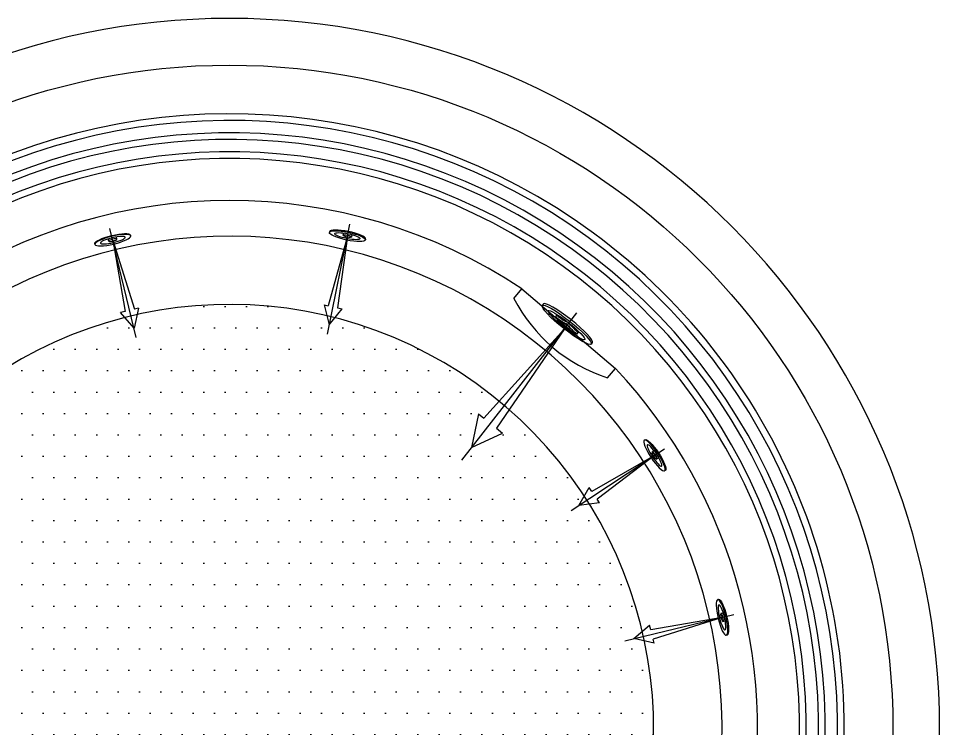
# Model space of a CAD drawing. Header units: millimetres. Extents: x -1265.95 to -1263.98, y 2239.13 to 2240.96.
# Drawn here: x -1265.167 to -1263.983, y 2240.046 to 2240.959 of the extents above; entities that cross this region are included whole.
import ezdxf

# ---------------------------------------------------------------- set-up
doc = ezdxf.new("R2010")
doc.units = ezdxf.units.MM
doc.linetypes.add('CENTER2', pattern=[1.125, 0.75, -0.125, 0.125, -0.125])
doc.layers.add('jacuzzi', color=1, linetype='Continuous')
doc.layers.add('LCOTA02', color=1, linetype='Continuous')

# ---------------------------------------------------------------- blocks, each defined once
blk = doc.blocks.new('A$C302A24D9')
at = {"layer": 'jacuzzi'}
for p, q in [((0, 1.23), (0, 1.02)), ((1.81, 1.02), (1.81, 1.61)), ((2.9, 1.02), (2.9, 1.61)), ((4.71, 1.23), (4.71, 1.02))]:
    blk.add_line(p, q, dxfattribs=at)
at = {"layer": 'jacuzzi', "extrusion": (0, 0, -1)}
for centre, major_axis, ratio, start_param, end_param in [((2.36, 1.23), (2.36, 0), 0.431953, 3.141593, 6.283185), ((2.36, 1.02), (2.36, 0), 0.431953, 3.141593, 9.424778), ((2.36, 1.02), (1.65, 0), 0.381644, 3.141593, 9.424778), ((2.36, 1.02), (0.544, 0), 0.461888, 1.570796326794896, 7.853981633974482)]:
    blk.add_ellipse(centre, major_axis=major_axis, ratio=ratio, start_param=start_param, end_param=end_param, dxfattribs=at)
blk = doc.blocks.new('*E3')
at = {"layer": 'LCOTA02', "extrusion": (0, 0, -1)}
for centre, start_param, end_param in [((-0.14, 1.57), -1.378279, 0), ((-0.13, -1.4), 3.141593, 4.519872)]:
    blk.add_ellipse(centre, major_axis=(-0.001, 0.268), ratio=0.15, start_param=start_param, end_param=end_param, dxfattribs=at)

msp = doc.modelspace()

# ---------------------------------------------------------------- hatches: boundary and pattern name
at = {"layer": 'jacuzzi'}
h = msp.add_hatch(dxfattribs=at)
h.set_pattern_fill('DOTS', color=256, scale=0.44, style=0)
h.set_pattern_definition([(0, (-1268.60024, 2236.655902), (0.01375, 0.0275), [0, -0.0275])])
h.paths.add_polyline_path([(-1264.3508, 2240.046, 0.052076), (-1264.3626, 2240.1586), (-1264.3762, 2240.1617), (-1264.3761, 2240.1617), (-1264.3653, 2240.1709, 0.081836), (-1264.4334, 2240.3345), (-1264.447, 2240.3327), (-1264.4468, 2240.3328), (-1264.44, 2240.3448, 0.067772), (-1264.5365, 2240.4558), (-1264.5528, 2240.432), (-1264.5448, 2240.4257), (-1264.5849, 2240.407), (-1264.585, 2240.4068), (-1264.5759, 2240.4503), (-1264.5688, 2240.4447), (-1264.5492, 2240.4665, 0.109929), (-1264.7603, 2240.5739), (-1264.7675, 2240.5647), (-1264.7675, 2240.5646), (-1264.7706, 2240.5764, 0.05801), (-1264.8958, 2240.591), (-1264.8958, 2240.046)])
h.paths.add_polyline_path([(-1264.8958, 2240.591, 0.054954), (-1265.0146, 2240.5779), (-1265.0185, 2240.5602), (-1265.0186, 2240.5604), (-1265.0303, 2240.5742, 0.111231), (-1265.2438, 2240.4655), (-1265.213, 2240.4336), (-1265.2061, 2240.4395), (-1265.1955, 2240.3963), (-1265.1957, 2240.3965), (-1265.2363, 2240.4138), (-1265.2286, 2240.4203), (-1265.2549, 2240.456, 0.067948), (-1265.3516, 2240.3448), (-1265.3449, 2240.3328), (-1265.3447, 2240.3327), (-1265.3582, 2240.3345, 0.081836), (-1265.4263, 2240.1709), (-1265.4156, 2240.1617), (-1265.4155, 2240.1617), (-1265.4291, 2240.1586, 0.052076), (-1265.4408, 2240.046), (-1264.8958, 2240.046)])
h.paths.add_polyline_path([(-1264.8958, 2240.046), (-1265.4408, 2240.046, 0.082095), (-1265.4118, 2239.8706), (-1265.3711, 2239.888), (-1265.3741, 2239.8965), (-1265.3299, 2239.891), (-1265.3302, 2239.8909), (-1265.3609, 2239.8591), (-1265.3642, 2239.8687), (-1265.407, 2239.8568, 0.064082), (-1265.3424, 2239.7336, 0.542604), (-1265.2754, 2239.7359, -0.759815), (-1265.168, 2239.706), (-1265.168, 2239.7028, 0.414214), (-1265.143, 2239.6778, -0.013792), (-1264.9463, 2239.6872), (-1264.9465, 2239.69), (-1264.9519, 2239.69), (-1264.9402, 2239.714), (-1264.9402, 2239.7138), (-1264.9281, 2239.6902), (-1264.9342, 2239.6901), (-1264.9344, 2239.6874, -0.002702), (-1264.8958, 2239.6879)])
h.paths.add_polyline_path([(-1264.6282, 2239.6794, 0.009964), (-1264.619, 2239.6789), (-1264.6198, 2239.69), (-1264.6252, 2239.69), (-1264.6134, 2239.714), (-1264.6134, 2239.7138), (-1264.6014, 2239.6902), (-1264.6075, 2239.6901), (-1264.6082, 2239.6789, 0.282863), (-1264.4052, 2239.8087, 0.029508), (-1264.3807, 2239.8681), (-1264.4306, 2239.8875), (-1264.4349, 2239.8784), (-1264.4622, 2239.9131), (-1264.4625, 2239.9132), (-1264.418, 2239.9142), (-1264.4218, 2239.906), (-1264.3764, 2239.881, 0.077048), (-1264.3508, 2240.046), (-1264.8958, 2240.046), (-1264.8958, 2239.6879, -0.018763)])
h.paths.add_polyline_path([(-1265.1188, 2240.2575), (-1265.0029, 2240.2575), (-1265.0029, 2240.1662), (-1265.1188, 2240.1662)], flags=24)
h.paths.add_polyline_path([(-1265.1306, 2239.9217), (-1265.0149, 2239.9217), (-1265.0149, 2239.8303), (-1265.1306, 2239.8303)], flags=24)

# ---------------------------------------------------------------- linework, layer by layer
at = {"layer": 'jacuzzi', "linetype": 'CENTER2'}
for p, q in [((-1265.0157, 2240.5486), (-1265.0494, 2240.6886)), ((-1264.7699, 2240.5529), (-1264.7411, 2240.694)), ((-1264.5973, 2240.3911), (-1264.4494, 2240.5801)), ((-1264.4569, 2240.3262), (-1264.3368, 2240.4056)), ((-1264.3878, 2240.1589), (-1264.2478, 2240.1924))]:
    msp.add_line(p, q, dxfattribs=at)
at = {"layer": 'jacuzzi'}
for p, q in [((-1264.7442, 2240.6787), (-1264.769, 2240.5893)), ((-1264.7442, 2240.6787), (-1264.757, 2240.5867)), ((-1265.0458, 2240.6735), (-1265.0299, 2240.582)), ((-1265.0458, 2240.6735), (-1265.0179, 2240.585)), ((-1264.5303, 2240.5987), (-1264.52, 2240.6109)), ((-1264.52, 2240.6109), (-1264.3997, 2240.5088)), ((-1265.0299, 2240.582), (-1265.0358, 2240.5806)), ((-1265.0127, 2240.5863), (-1265.0185, 2240.5603)), ((-1265.0127, 2240.5863), (-1265.0179, 2240.585)), ((-1264.7743, 2240.5904), (-1264.7676, 2240.5647)), ((-1264.7743, 2240.5904), (-1264.769, 2240.5893)), ((-1264.7676, 2240.5647), (-1264.751, 2240.5855)), ((-1264.757, 2240.5867), (-1264.751, 2240.5855)), ((-1264.4923, 2240.5916), (-1264.4939, 2240.5896)), ((-1265.0185, 2240.5603), (-1265.0358, 2240.5806)), ((-1264.4755, 2240.5766), (-1264.4772, 2240.5745)), ((-1264.4654, 2240.5597), (-1264.5688, 2240.4447)), ((-1264.4654, 2240.5597), (-1264.5528, 2240.432)), ((-1264.448, 2240.5549), (-1264.4496, 2240.5529)), ((-1264.4296, 2240.5419), (-1264.4311, 2240.54)), ((-1264.41, 2240.4967), (-1264.3997, 2240.5088)), ((-1264.5759, 2240.4503), (-1264.585, 2240.407)), ((-1264.5759, 2240.4503), (-1264.5688, 2240.4447)), ((-1264.5528, 2240.432), (-1264.5448, 2240.4257)), ((-1264.585, 2240.407), (-1264.5448, 2240.4257)), ((-1264.3498, 2240.397), (-1264.4303, 2240.3508)), ((-1264.3498, 2240.397), (-1264.4235, 2240.3406)), ((-1264.4469, 2240.3327), (-1264.4337, 2240.3559)), ((-1264.4303, 2240.3508), (-1264.4337, 2240.3559)), ((-1264.4205, 2240.3361), (-1264.4469, 2240.3327)), ((-1264.4205, 2240.3361), (-1264.4235, 2240.3406)), ((-1264.2629, 2240.1888), (-1264.3544, 2240.173)), ((-1264.2629, 2240.1888), (-1264.3515, 2240.1611)), ((-1264.3761, 2240.1617), (-1264.3559, 2240.1789)), ((-1264.3544, 2240.173), (-1264.3559, 2240.1789)), ((-1264.3502, 2240.1558), (-1264.3761, 2240.1617)), ((-1264.3502, 2240.1558), (-1264.3515, 2240.1611))]:
    msp.add_line(p, q, dxfattribs=at)
at = {"layer": 'jacuzzi', "color": 3}
msp.add_lwpolyline([(-1264.8958, 2240.9585, 36499.999972), (-1264.8957, 2240.9585)], format="xyb", dxfattribs=at)
at = {"layer": 'jacuzzi'}
msp.add_lwpolyline([(-1264.6282, 2239.6794, 0.306451), (-1264.4052, 2239.8087, 1.745875), (-1265.3424, 2239.7336, 0.542604), (-1265.2754, 2239.7359, -0.759815), (-1265.168, 2239.706), (-1265.168, 2239.7028, 0.414214), (-1265.143, 2239.6778, -0.036104)], format="xyb", close=True, dxfattribs=at)
msp.add_circle((-1264.8958, 2240.046), 0.8525, dxfattribs=at)
for centre, radius, start, end in [((-1264.8958, 2240.046), 0.79, 348.5742, 183.9435), ((-1264.8958, 2240.046), 0.7814, 348.5742, 184.4592), ((-1264.8958, 2240.046), 0.7655, 348.5742, 185.4659), ((-1264.8958, 2240.046), 0.757, 348.5742, 186.0281), ((-1264.8958, 2240.046), 0.7411, 348.5742, 185.3376), ((-1264.8958, 2240.046), 0.7325, 348.5742, 185.3376), ((-1264.8958, 2240.046), 0.6785, 56.3633, 123.6367), ((-1264.895, 2240.0466), 0.6321, 344.5204, 199.445), ((-1264.3479, 2240.6918), 0.2047, 207.0201, 252.3517), ((-1264.8958, 2240.046), 0.6785, 347.208, 43.0085)]:
    msp.add_arc(centre, radius, start, end, dxfattribs=at)
for centre, major_axis, ratio, start_param, end_param in [((-1264.4609, 2240.5668), (-0.0314, 0.0248), 0.15, 3.141593, 6.283185), ((-1264.4625, 2240.5648), (-0.0314, 0.0248), 0.15, 1.570796326784978, 7.853981633964565), ((-1264.4628, 2240.5644), (-0.0235, 0.0186), 0.133333, 1.570796326795377, 7.853981633974963), ((-1264.4749, 2240.573), (-0.0021, 0.00166), 0.15, -1.378279, 0.74996), ((-1264.4887, 2240.5811), (-0.0149, 0.0118), 0.15, 3.019951, 3.891553), ((-1264.4762, 2240.5781), (-0.0149, 0.0118), 0.15, 1.763314, 2.634916), ((-1264.4637, 2240.5632), (-0.0098, 0.00775), 0.15, 1.570796326771427, 7.853981633951014), ((-1264.4746, 2240.58), (-0.0149, 0.0118), 0.15, 1.763314, 2.634916), ((-1264.4721, 2240.5674), (-0.0021, 0.00166), 0.15, -0.121642, 2.006598), ((-1264.4667, 2240.5594), (-0.0149, 0.0118), 0.15, 4.276588, 5.14819), ((-1264.4623, 2240.5651), (-0.0021, 0.00166), 0.15, 3.648269, 5.776509), ((-1264.4607, 2240.567), (-0.0021, 0.00166), 0.15, 3.648269, 5.776509), ((-1264.4464, 2240.5545), (-0.0149, 0.0118), 0.15, 0.506677, 1.378279), ((-1264.4449, 2240.5565), (-0.0149, 0.0118), 0.15, 0.506677, 1.378279), ((-1264.4577, 2240.5561), (-0.0021, 0.00166), 0.15, 1.134995, 3.263235), ((-1264.4406, 2240.543), (-0.0149, 0.0118), 0.15, -0.74996, 0.121642), ((-1264.4517, 2240.5546), (-0.0021, 0.00166), 0.15, 2.391632, 4.519872)]:
    msp.add_ellipse(centre, major_axis=major_axis, ratio=ratio, start_param=start_param, end_param=end_param, dxfattribs=at)

# ---------------------------------------------------------------- block references
at = {"layer": 'jacuzzi', "extrusion": (0, 0, -1), "xscale": 0.009999999999889656, "yscale": 0.004999999999912741, "zscale": -0.009999999999999877, "rotation": 11.54246260937304}
msp.add_blockref('A$C302A24D9', (1264.7222, 2240.669), dxfattribs=at)
at = {"layer": 'jacuzzi'}
for name, p, xscale, yscale, zscale, rotation in [('A$C302A24D9', (-1265.0675, 2240.6631), 0.00999999999992292, 0.00499999999996148, 0.009999999999874217, 13.52168865418995), ('*E3', (-1264.4619, 2240.5642), -0.009999999999809545, 0.009999999999825482, 0.009999999999999877, 51.95428565069996), ('A$C302A24D9', (-1264.367, 2240.4138), 0.00999999999984066, 0.00499999999992029, 0.00999999999983309, 303.4718078693942), ('A$C302A24D9', (-1264.2734, 2240.2106), 0.009999999999992343, 0.004999999999996119, 0.009999999999908915, 283.4718078692025)]:
    msp.add_blockref(name, p, dxfattribs=dict(at, xscale=xscale, yscale=yscale, zscale=zscale, rotation=rotation))

doc.saveas('drawing.dxf')
